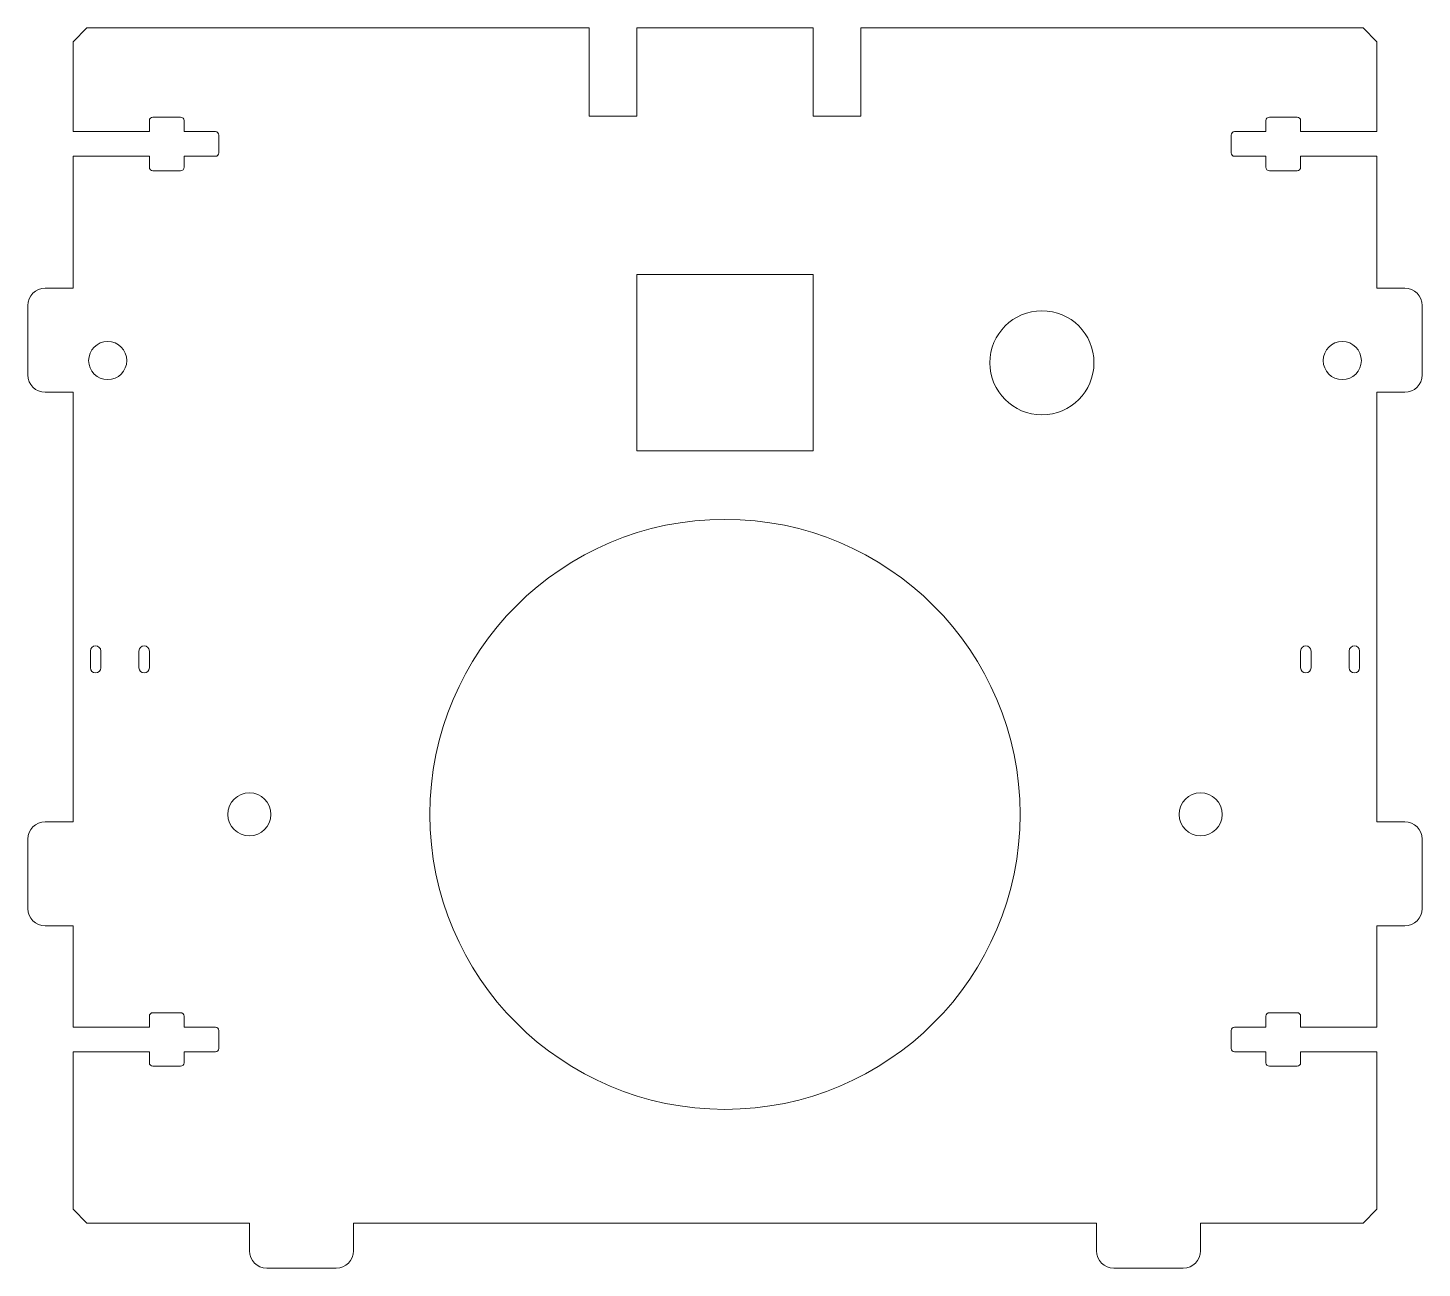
# Model space of a CAD drawing. Header units: millimetres. Extents: x -7 to 194, y -7 to 172.
import ezdxf

# ---------------------------------------------------------------- set-up
doc = ezdxf.new("R2010")
doc.units = ezdxf.units.MM

msp = doc.modelspace()

# ---------------------------------------------------------------- linework, layer by layer
at = {"color": 7, "linetype": 'Continuous', "lineweight": 15}
for p, q in [((2, 172.17), (0, 170.17)), ((74.34, 172.17), (2, 172.17)), ((74.34, 172.17), (74.34, 159.47)), ((81.2, 159.47), (81.2, 172.17)), ((106.6, 172.17), (81.2, 172.17)), ((106.6, 172.17), (106.6, 159.47)), ((113.46, 159.47), (113.46, 172.17)), ((185.8, 172.17), (113.46, 172.17)), ((187.8, 170.17), (185.8, 172.17)), ((0, 170.17), (0, 157.22)), ((187.8, 157.22), (187.8, 170.17)), ((11, 158.81), (11, 157.22)), ((15.5, 159.31), (11.5, 159.31)), ((16, 157.22), (16, 158.81)), ((74.34, 159.47), (81.2, 159.47)), ((106.6, 159.47), (113.46, 159.47)), ((171.8, 158.81), (171.8, 157.22)), ((176.3, 159.31), (172.3, 159.31)), ((176.8, 157.22), (176.8, 158.81)), ((11, 157.22), (0, 157.22)), ((20.5, 157.22), (16, 157.22)), ((21, 154.17), (21, 156.72)), ((166.8, 156.72), (166.8, 154.17)), ((171.8, 157.22), (167.3, 157.22)), ((187.8, 157.22), (176.8, 157.22)), ((0, 153.67), (0, 134.67)), ((0, 153.67), (11, 153.67)), ((11, 153.67), (11, 152.09)), ((16, 152.09), (16, 153.67)), ((16, 153.67), (20.5, 153.67)), ((167.3, 153.67), (171.8, 153.67)), ((171.8, 153.67), (171.8, 152.09)), ((176.8, 152.09), (176.8, 153.67)), ((176.8, 153.67), (187.8, 153.67)), ((187.8, 134.67), (187.8, 153.67)), ((11.5, 151.59), (15.5, 151.59)), ((172.3, 151.59), (176.3, 151.59)), ((106.6, 136.62), (81.2, 136.62)), ((81.2, 136.62), (81.2, 111.22)), ((106.6, 111.22), (106.6, 136.62)), ((0, 134.67), (-4, 134.67)), ((191.8, 134.67), (187.8, 134.67)), ((-6.5, 132.17), (-6.5, 122.17)), ((194.3, 122.17), (194.3, 132.17)), ((-4, 119.67), (0, 119.67)), ((0, 119.67), (0, 57.8)), ((187.8, 119.67), (191.8, 119.67)), ((187.8, 57.8), (187.8, 119.67)), ((81.2, 111.22), (106.6, 111.22)), ((2.5, 82.4), (2.5, 80)), ((4, 80), (4, 82.4)), ((9.5, 82.4), (9.5, 80)), ((11, 80), (11, 82.4)), ((176.8, 82.4), (176.8, 80)), ((178.3, 80), (178.3, 82.4)), ((183.8, 82.4), (183.8, 80)), ((185.3, 80), (185.3, 82.4)), ((0, 57.8), (-4, 57.8)), ((191.8, 57.8), (187.8, 57.8)), ((-6.5, 55.3), (-6.5, 45.3)), ((194.3, 45.3), (194.3, 55.3)), ((-4, 42.8), (0, 42.8)), ((0, 42.8), (0, 28.21)), ((187.8, 42.8), (191.8, 42.8)), ((187.8, 28.21), (187.8, 42.8)), ((15.5, 30.3), (11.5, 30.3)), ((176.3, 30.3), (172.3, 30.3)), ((11, 28.21), (0, 28.21)), ((11, 29.8), (11, 28.21)), ((16, 28.21), (16, 29.8)), ((20.5, 28.21), (16, 28.21)), ((171.8, 28.21), (167.3, 28.21)), ((171.8, 29.8), (171.8, 28.21)), ((176.8, 28.21), (176.8, 29.8)), ((187.8, 28.21), (176.8, 28.21)), ((21, 25.16), (21, 27.71)), ((166.8, 27.71), (166.8, 25.16)), ((0, 24.66), (0, 2)), ((0, 24.66), (11, 24.66)), ((11, 24.66), (11, 23.08)), ((16, 23.08), (16, 24.66)), ((16, 24.66), (20.5, 24.66)), ((167.3, 24.66), (171.8, 24.66)), ((171.8, 24.66), (171.8, 23.08)), ((176.8, 23.08), (176.8, 24.66)), ((176.8, 24.66), (187.8, 24.66)), ((187.8, 2), (187.8, 24.66)), ((11.5, 22.58), (15.5, 22.58)), ((172.3, 22.58), (176.3, 22.58)), ((0, 2), (2, 0)), ((2, 0), (25.4, 0)), ((25.4, 0), (25.4, -4)), ((40.4, 0), (147.4, 0)), ((40.4, -4), (40.4, 0)), ((147.4, 0), (147.4, -4)), ((162.4, 0), (185.8, 0)), ((162.4, -4), (162.4, 0)), ((185.8, 0), (187.8, 2)), ((27.9, -6.5), (37.9, -6.5)), ((149.9, -6.5), (159.9, -6.5))]:
    msp.add_line(p, q, dxfattribs=at)
for centre, radius in [((139.54, 123.92), 7.5), ((5, 124.25), 2.75), ((182.8, 124.25), 2.75), ((93.9, 58.87), 42.5), ((25.4, 58.87), 3.1), ((162.4, 58.87), 3.1)]:
    msp.add_circle(centre, radius, dxfattribs=at)
for centre, radius, start, end in [((11.5, 158.81), 0.5, 90, 180), ((15.5, 158.81), 0.5, 0, 90), ((172.3, 158.81), 0.5, 90, 180), ((176.3, 158.81), 0.5, 0, 90), ((20.5, 156.72), 0.5, 0, 90), ((167.3, 156.72), 0.5, 90, 180), ((20.5, 154.17), 0.5, 270, 360), ((167.3, 154.17), 0.5, 180, 270), ((11.5, 152.09), 0.5, 180, 270), ((15.5, 152.09), 0.5, 270, 360), ((172.3, 152.09), 0.5, 180, 270), ((176.3, 152.09), 0.5, 270, 360), ((-4, 132.17), 2.5, 90, 180), ((191.8, 132.17), 2.5, 0, 90), ((-4, 122.17), 2.5, 180, 270), ((191.8, 122.17), 2.5, 270, 0), ((3.25, 82.4), 0.75, 0, 180), ((10.25, 82.4), 0.75, 0, 180), ((177.55, 82.4), 0.75, 0, 180), ((184.55, 82.4), 0.75, 0, 180), ((3.25, 80), 0.75, 180, 0), ((10.25, 80), 0.75, 180, 0), ((177.55, 80), 0.75, 180, 0), ((184.55, 80), 0.75, 180, 0), ((-4, 55.3), 2.5, 90, 180), ((191.8, 55.3), 2.5, 0, 90), ((-4, 45.3), 2.5, 180, 270), ((191.8, 45.3), 2.5, 270, 0), ((11.5, 29.8), 0.5, 90, 180), ((15.5, 29.8), 0.5, 0, 90), ((172.3, 29.8), 0.5, 90, 180), ((176.3, 29.8), 0.5, 0, 90), ((20.5, 27.71), 0.5, 0, 90), ((167.3, 27.71), 0.5, 90, 180), ((20.5, 25.16), 0.5, 270, 0), ((167.3, 25.16), 0.5, 180, 270), ((11.5, 23.08), 0.5, 180, 270), ((15.5, 23.08), 0.5, 270, 0), ((172.3, 23.08), 0.5, 180, 270), ((176.3, 23.08), 0.5, 270, 360), ((27.9, -4), 2.5, 180, 270), ((37.9, -4), 2.5, 270, 0), ((149.9, -4), 2.5, 180, 270), ((159.9, -4), 2.5, 270, 0)]:
    msp.add_arc(centre, radius, start, end, dxfattribs=at)

doc.saveas('drawing.dxf')
